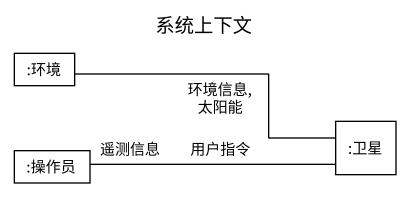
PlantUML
@startuml
title 系统上下文
rectangle ":环境" as 环境
rectangle ":卫星" as 卫星
rectangle ":操作员" as 操作员
环境 -right- 卫星 : 环境信息, 太阳能
操作员 -right- 卫星 : 用户指令\n遥测信息
@enduml
